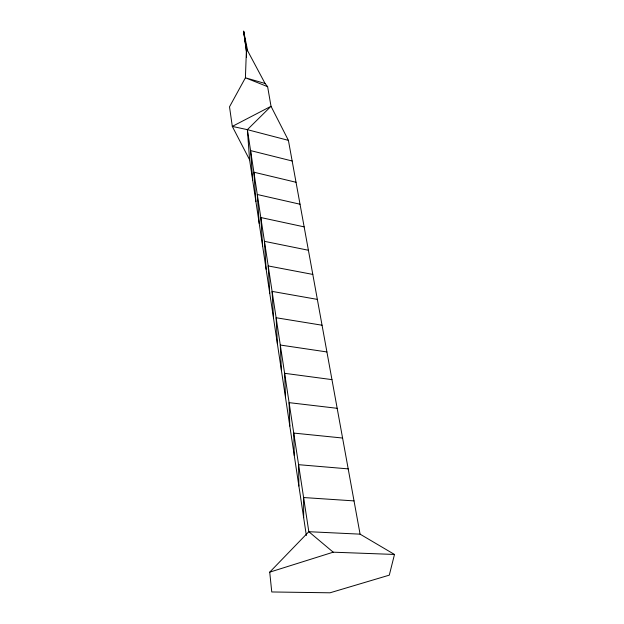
<?xml version="1.0" encoding="UTF-8"?>
<svg xmlns="http://www.w3.org/2000/svg" width="624" height="624" viewBox="0 0 624 624"><rect width="100%" height="100%" fill="white"/><g stroke="black" fill="none" stroke-linecap="round" stroke-linejoin="round"><path stroke-width="0.94" d="M360.079 534.152L308.825 531.703L269.724 572.153L271.76 591.965L330.002 592.8L389.298 575.149L394.485 554.455L360.079 534.152L288.405 140.361L271.019 106.283L267.618 86.666L265.067 83.46L246.457 48.602L245.411 77.797L229.515 106.821L232.3 126.407L249.584 159.799L306.361 535.532M249.584 159.799L247.377 129.659L271.019 106.283L232.3 126.407L247.377 129.659L288.405 140.361M269.724 572.153L333.208 552.185L394.485 554.455M354.026 500.893L303.607 497.539L303.662 517.694M348.2 468.874L298.584 464.685L298.88 486.041M342.584 438.032L293.756 433.079L294.271 455.528M337.178 408.307L289.099 402.644L289.825 426.091M331.952 379.626L284.622 373.308L285.527 397.683M326.921 351.952L280.293 345.033L281.385 370.243M322.054 325.221L276.128 317.741L277.376 343.715M317.351 299.395L272.095 291.392L273.499 318.068M312.803 274.42L268.203 265.933L269.747 293.257M308.404 250.255L264.443 241.332L266.12 269.24M304.153 226.871L260.809 217.534L262.603 245.973M300.027 204.22L257.291 194.501L259.202 223.431M296.033 182.27L253.882 172.201L255.895 201.575M292.157 160.992L250.575 150.595L252.697 180.375M265.067 83.46L245.411 77.797L267.618 86.666M246.394 50.419L247.634 50.794L243.641 31.2L246.464 51.441L243.641 31.2L246.176 46.847M333.208 552.185L308.825 531.703L247.377 129.659M246.457 48.602L246.472 57.283"/></g></svg>
